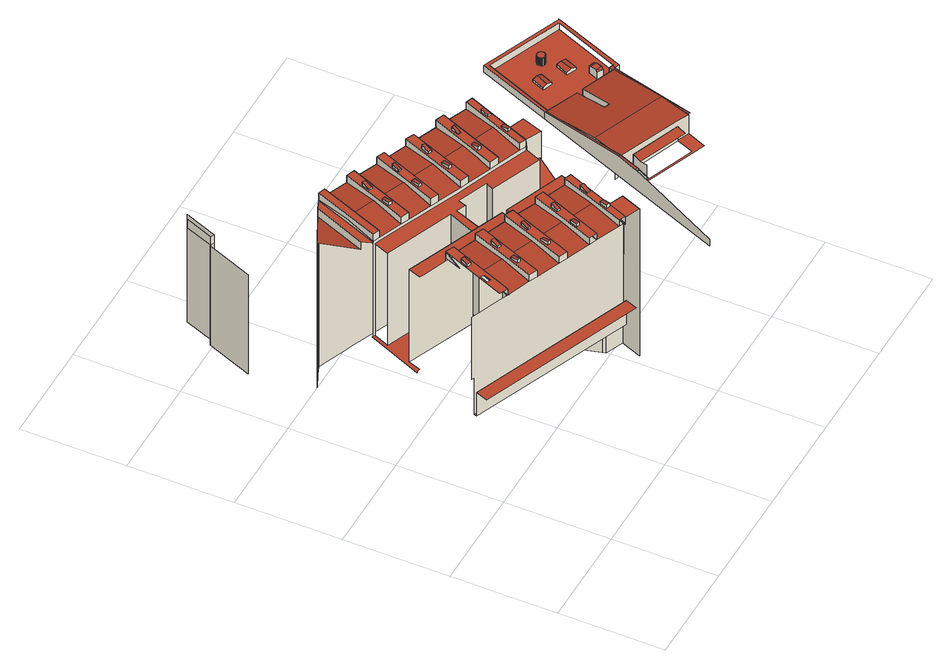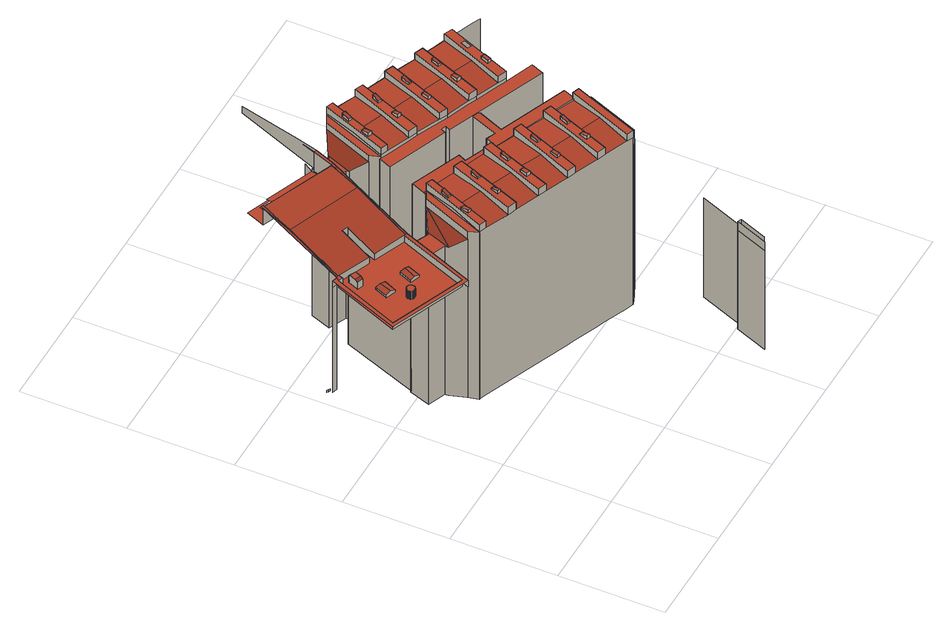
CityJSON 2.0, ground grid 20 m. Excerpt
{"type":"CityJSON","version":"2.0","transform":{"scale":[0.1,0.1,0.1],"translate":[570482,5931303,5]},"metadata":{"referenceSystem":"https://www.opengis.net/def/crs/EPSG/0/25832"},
"CityObjects":{
"building1":{"type":"Building","attributes":{"Grundfläche 2D":"4668.682245","Grundhöhe NN":"5.746"},"children":["building1-1","building1-2","building1-3","building1-4","building1-5","building1-6","building1-7","building1-8","building1-9","building1-10","building1-11","building1-12","building1-13","building1-14","building1-15","building1-16","building1-17","building1-18","building1-19","building1-20","building1-21","building1-22","building1-23","building1-24","building1-25","building1-26","building1-27","building1-28"],"geometry":[{"type":"MultiSurface","lod":"3","boundaries":[[[0,1,2,3]],[[4,5,6,7,8]],[[9,10,11,12],[13,14,15,16],[17,18,19,20]],[[21,22,5,23]],[[24,25,26,12,11,4,7]],[[27,28,29,30,31,32,33,34,35,36,37,38,39,40,41,42,43,44,45,23,5,4,46,47,48,49,50]],[[9,51,52]],[[9,53,51]],[[54,55,6,5,22]],[[24,7,6,55,26,25]],[[56,57,58,59,60,61,62,63,64,65,66]],[[26,53,9,12]],[[34,33,32,31,30,29,28,67,68,39,38,37,36,35]],[[23,69,70,71,21]],[[53,26,55,72,73,74]],[[68,67,2,1]],[[22,21,71,54],[75,76,77,78],[79,80,81,82]],[[83,84,85,86]],[[87,88,45,44]],[[69,23,45,89]],[[90,91,92,93,94]],[[93,95,96,94]],[[97,98,89,45,88]],[[99,100,92,91,83]],[[87,101,97,88],[102,103,104,105],[106,107,108,109]],[[70,55,54,71]],[[110,96,95]],[[110,95,111,112]],[[44,113,114,101,87]],[[99,83,86,115,100]],[[55,70,98,116,117,72]],[[118,59,58,119]],[[120,121,122,123,85,84,124]],[[125,126,57,56,127,128,129,130]],[[131,132,133,134,121,120,124,84]],[[98,70,69,89,135]],[[131,136,137,138]],[[86,85,123,115]],[[139,113,44,43,140]],[[92,141,111,95,93]],[[119,58,57,126]],[[73,72,117,116,142,143,144,145,146,147,148,149,150,151,128,127,152,153,74]],[[132,131,138,154,155,156,134,133]],[[157,158,159,160],[161,162,163,164],[165,166,167,168]],[[122,100,115,123]],[[125,130,169,170]],[[114,98,97,101]],[[136,171,172,173,174]],[[155,154,138,137,175],[176,177,178,179],[180,181,182,183]],[[184,139,140,43,160,159,185,186]],[[187,113,139,184,186,185,114]],[[122,121,134,156]],[[98,114,185,143,142,116]],[[42,41,188,189,190,191]],[[171,192,193,194]],[[137,136,174,173,195,175]],[[62,61,60,196,197,198,199,200,201,202,203,204,205,206,207,208,209,210,211,212,213,192,171,136,131,84,83,91,214]],[[150,215,216,151]],[[190,217,218,219,158,157,42,191]],[[151,216,129,128]],[[170,169,220,221]],[[149,222,215,150]],[[221,220,223,224]],[[118,119,126,125,170,221,224,225,226,227,228,229,206,205,204,203,202,201,200,199,198,197,196]],[[230,231,172,171,194]],[[193,232,230,194],[233,234,235,236,237],[238,239,240,241]],[[189,242,243,244,219,218,217,190]],[[195,156,155,175]],[[219,185,159,158]],[[245,246,247,248,249],[250,251,252,253],[254,255,256,257]],[[242,189,41,246,245,244,243]],[[173,172,258,231,195]],[[259,260,261,262]],[[263,264,192,213,265]],[[213,212,266,267]],[[224,223,268,225]],[[248,269,270,271,249]],[[270,269,261,260,271]],[[193,192,264,272,232]],[[273,274,275,276]],[[277,278,279,280,281,268,223,220,169,130,129,216,215,222,282,283]],[[143,185,219,244,271,260,146,145,144]],[[273,284,285,286]],[[225,268,281,226]],[[262,276,275,259]],[[287,288,263,213,267]],[[289,283,282,222,149,148]],[[245,249,271,244]],[[266,290,287,267],[291,292,293,294],[295,296,297,298]],[[272,231,230,232]],[[274,273,286,299,300,301,302]],[[274,302,303,304]],[[275,274,304,305]],[[260,259,275,305,306,146]],[[147,146,306,307]],[[272,308,264,263,288]],[[309,290,266,212,310]],[[302,301,311,303]],[[312,313,314,315,316,317,141,92,100,122,156,195,231,272,288,309,318,319,320,321,322,323]],[[211,210,324,325]],[[148,147,307,326,283,289]],[[327,310,212,211,328,329]],[[301,300,330,311]],[[331,332,333,334,335,336,337,338]],[[279,339,227,226,281,280]],[[277,283,326,340]],[[211,325,341,318,327,329,328]],[[287,290,309,288]],[[333,332,342,343]],[[344,345,343,342,346,347,348,349]],[[350,351,352,353]],[[278,277,340,354]],[[355,356,319,357,324,210,358]],[[228,227,339,279,278,354,359,229]],[[309,310,327,318]],[[360,361,362,363,364]],[[209,208,365,366]],[[351,367,368,352]],[[341,325,324,357],[369,370,371,372],[373,374,375,376]],[[207,206,229,377]],[[378,379,356,355,358,210,209,380,381]],[[377,382,207]],[[382,377,229,359,383,384]],[[348,385,386,349],[387,362,361,388]],[[380,209,366,389,390,391,320,379,378,381]],[[392,393,360,364]],[[319,318,341,357]],[[343,345,394,395,396,334,333]],[[397,367,351,350,398,399]],[[382,400,401,402,207]],[[384,383,368,367,403]],[[319,356,379,320]],[[391,390,389,366,365,404],[405,406,407,408],[409,410,411,412]],[[403,413,414,384]],[[398,350,353,415]],[[394,345,416,395]],[[388,361,360,393]],[[414,417,384]],[[403,367,397,413]],[[413,397,399,418]],[[404,365,208,419,321]],[[344,349,386,420,421]],[[322,321,419,208,207,402,401]],[[382,384,417,400]],[[422,416,345,344,421,420,423]],[[424,425,418,399,398,415]],[[321,320,391,404]],[[414,413,418,425,426,427]],[[428,417,414,427,429,430]],[[401,431,432,322]],[[431,401,400]],[[400,417,428,432,431]],[[427,426,433,429]],[[426,425,424,433]],[[434,435,423,436]],[[437,438,439,440]],[[441,442,443,444]],[[395,416,422,445,446,447,448,440,439,442,441,396]],[[442,439,438,443]],[[440,448,449,437]],[[435,445,422,423]],[[450,335,334,451]],[[452,441,444,453]],[[435,434,454]],[[448,447,455,449]],[[453,444,443,438,437,449,455,456,457,458,459]],[[445,435,454,446]],[[455,447,460,461,457,456]],[[462,463,464,465,466,451,334,396,441,452,467]],[[468,469,463,454]],[[461,460,447,446,454,463,462]],[[469,470,464,463]],[[458,457,461,462]],[[469,471,472,470]],[[473,474,475,476]],[[474,477,478,475]],[[467,452,453,459]]],"semantics":{"surfaces":[{"type":"RoofSurface"},{"type":"WallSurface"}],"values":[0,0,0,1,1,1,1,1,1,0,0,1,0,1,1,1,0,1,1,0,0,1,1,1,0,1,0,1,1,1,1,1,1,1,0,0,1,0,0,1,1,0,1,0,1,1,1,0,0,1,0,0,1,0,1,1,1,1,1,1,1,1,1,0,1,0,0,1,1,0,1,0,0,0,1,1,1,1,1,0,0,1,1,1,1,1,1,1,0,1,0,1,1,1,1,0,1,1,1,1,1,0,1,1,1,1,1,1,0,1,1,1,1,1,0,1,1,1,0,1,0,0,1,0,1,0,1,0,0,0,1,0,0,0,1,1,1,0,1,1,1,1,1,1,0,1,1,0,1,1,0,1,1,1,0,1,1,0,1,1,1,1,1,0,1,0,0,1,0,1,0,1,1,1,1,1,1]}}]},
"building1-1":{"type":"BuildingInstallation","parents":["building1"],"geometry":[{"type":"MultiSurface","lod":"3","boundaries":[[[479,480,481,482]],[[482,481,14,13]],[[479,482,13,16]],[[480,479,16,15]],[[481,480,15,14]]],"semantics":{"surfaces":[{"type":"RoofSurface"},{"type":"WallSurface"}],"values":[0,1,1,1,1]}}]},
"building1-2":{"type":"BuildingInstallation","parents":["building1"],"geometry":[{"type":"MultiSurface","lod":"3","boundaries":[[[483,484,485,486]],[[486,485,80,79]],[[483,486,79,82]],[[484,483,82,81]],[[485,484,81,80]]],"semantics":{"surfaces":[{"type":"RoofSurface"},{"type":"WallSurface"}],"values":[0,1,1,1,1]}}]},
"building1-3":{"type":"BuildingInstallation","parents":["building1"],"geometry":[{"type":"MultiSurface","lod":"3","boundaries":[[[487,488,489,490]],[[490,489,76,75]],[[487,490,75,78]],[[488,487,78,77]],[[489,488,77,76]]],"semantics":{"surfaces":[{"type":"RoofSurface"},{"type":"WallSurface"}],"values":[0,1,1,1,1]}}]},
"building1-4":{"type":"BuildingInstallation","parents":["building1"],"geometry":[{"type":"MultiSurface","lod":"3","boundaries":[[[491,492,493,494,495,496,497,498,499,500,501,502,503,504,505,506,507,508,509,510,511,512,513,514,515,516,517,518,519,520,521,522,523,524,525,526,527,528,529,530,531,532,533,534,535,536,537,538,539,540,541,542,543,544,545,546,547]],[[548,549,512,511]],[[549,550,513,512]],[[550,551,514,513]],[[551,552,515,514]],[[552,553,516,515]],[[553,554,517,516]],[[555,556,494,493]],[[556,557,495,494]],[[496,495,557,558]],[[558,559,497,496]],[[559,560,498,497]],[[560,561,499,498]],[[561,562,500,499]],[[562,563,501,500]],[[563,564,502,501]],[[564,565,503,502]],[[565,566,504,503]],[[566,567,505,504]],[[567,568,506,505]],[[568,569,507,506]],[[569,570,508,507]],[[570,571,509,508]],[[571,572,510,509]],[[572,548,511,510]],[[573,574,491,547]],[[574,575,492,491]],[[575,555,493,492]],[[554,576,518,517]],[[576,577,519,518]],[[520,519,577,578]],[[578,579,521,520]],[[579,580,522,521]],[[580,581,523,522]],[[581,582,524,523]],[[582,583,525,524]],[[583,584,526,525]],[[584,585,527,526]],[[585,586,528,527]],[[586,587,529,528]],[[587,588,530,529]],[[588,589,531,530]],[[589,590,532,531]],[[590,591,533,532]],[[591,592,534,533]],[[592,593,535,534]],[[593,594,536,535]],[[594,595,537,536]],[[595,596,538,537]],[[596,597,539,538]],[[597,598,540,539]],[[598,599,541,540]],[[599,600,542,541]],[[600,601,543,542]],[[601,602,544,543]],[[602,603,545,544]],[[603,604,546,545]],[[604,573,547,546]]],"semantics":{"surfaces":[{"type":"RoofSurface"},{"type":"WallSurface"}],"values":[0,1,1,1,1,1,1,1,1,1,1,1,1,1,1,1,1,1,1,1,1,1,1,1,1,1,1,1,1,1,1,1,1,1,1,1,1,1,1,1,1,1,1,1,1,1,1,1,1,1,1,1,1,1,1,1,1,1]}}]},
"building1-5":{"type":"BuildingInstallation","parents":["building1"],"geometry":[{"type":"MultiSurface","lod":"3","boundaries":[[[605,606,607,608]],[[608,607,109,108]],[[605,608,108,107]],[[606,605,107,106]],[[607,606,106,109]]],"semantics":{"surfaces":[{"type":"RoofSurface"},{"type":"WallSurface"}],"values":[0,1,1,1,1]}}]},
"building1-6":{"type":"BuildingInstallation","parents":["building1"],"geometry":[{"type":"MultiSurface","lod":"3","boundaries":[[[609,610,611,612]],[[612,611,103,102]],[[609,612,102,105]],[[610,609,105,104]],[[611,610,104,103]]],"semantics":{"surfaces":[{"type":"RoofSurface"},{"type":"WallSurface"}],"values":[0,1,1,1,1]}}]},
"building1-7":{"type":"BuildingInstallation","parents":["building1"],"geometry":[{"type":"MultiSurface","lod":"3","boundaries":[[[613,614,615,616]],[[616,615,180,183]],[[613,616,183,182]],[[614,613,182,181]],[[615,614,181,180]]],"semantics":{"surfaces":[{"type":"RoofSurface"},{"type":"WallSurface"}],"values":[0,1,1,1,1]}}]},
"building1-8":{"type":"BuildingInstallation","parents":["building1"],"geometry":[{"type":"MultiSurface","lod":"3","boundaries":[[[617,618,619,620]],[[620,619,162,161]],[[617,620,161,164]],[[618,617,164,163]],[[619,618,163,162]]],"semantics":{"surfaces":[{"type":"RoofSurface"},{"type":"WallSurface"}],"values":[0,1,1,1,1]}}]},
"building1-9":{"type":"BuildingInstallation","parents":["building1"],"geometry":[{"type":"MultiSurface","lod":"3","boundaries":[[[621,622,623,624]],[[625,626,624,623]],[[623,622,627,625]],[[621,624,626,628]],[[628,627,622,621]]],"semantics":{"surfaces":[{"type":"RoofSurface"},{"type":"WallSurface"}],"values":[0,1,1,1,1]}}]},
"building1-10":{"type":"BuildingInstallation","parents":["building1"],"geometry":[{"type":"MultiSurface","lod":"3","boundaries":[[[629,630,631,632]],[[632,631,179,178]],[[629,632,178,177]],[[630,629,177,176]],[[631,630,176,179]]],"semantics":{"surfaces":[{"type":"RoofSurface"},{"type":"WallSurface"}],"values":[0,1,1,1,1]}}]},
"building1-11":{"type":"BuildingInstallation","parents":["building1"],"geometry":[{"type":"MultiSurface","lod":"3","boundaries":[[[633,634,635,636]],[[636,635,165,168]],[[633,636,168,167]],[[634,633,167,166]],[[635,634,166,165]]],"semantics":{"surfaces":[{"type":"RoofSurface"},{"type":"WallSurface"}],"values":[0,1,1,1,1]}}]},
"building1-12":{"type":"BuildingInstallation","parents":["building1"],"geometry":[{"type":"MultiSurface","lod":"3","boundaries":[[[637,638,639,640]],[[640,639,641,642]],[[637,640,642,643]],[[643,644,638,637]],[[644,641,639,638]]],"semantics":{"surfaces":[{"type":"RoofSurface"},{"type":"WallSurface"}],"values":[0,1,1,1,1]}}]},
"building1-13":{"type":"BuildingInstallation","parents":["building1"],"geometry":[{"type":"MultiSurface","lod":"3","boundaries":[[[645,646,647,648]],[[648,647,240,239]],[[645,648,239,238]],[[646,645,238,241]],[[647,646,241,240]]],"semantics":{"surfaces":[{"type":"RoofSurface"},{"type":"WallSurface"}],"values":[0,1,1,1,1]}}]},
"building1-14":{"type":"BuildingInstallation","parents":["building1"],"geometry":[{"type":"MultiSurface","lod":"3","boundaries":[[[649,650,651,652]],[[652,651,255,254]],[[649,652,254,257]],[[650,649,257,256]],[[651,650,256,255]]],"semantics":{"surfaces":[{"type":"RoofSurface"},{"type":"WallSurface"}],"values":[0,1,1,1,1]}}]},
"building1-15":{"type":"BuildingInstallation","parents":["building1"],"geometry":[{"type":"MultiSurface","lod":"3","boundaries":[[[653,654,655,656]],[[657,655,654]],[[656,655,236,235]],[[653,656,235,234]],[[654,653,234,233]],[[657,654,233,237]],[[655,657,237,236]]],"semantics":{"surfaces":[{"type":"RoofSurface"},{"type":"WallSurface"}],"values":[0,0,1,1,1,1,1]}}]},
"building1-16":{"type":"BuildingInstallation","parents":["building1"],"geometry":[{"type":"MultiSurface","lod":"3","boundaries":[[[658,659,660,661]],[[661,660,250,253]],[[658,661,253,252]],[[659,658,252,251]],[[660,659,251,250]]],"semantics":{"surfaces":[{"type":"RoofSurface"},{"type":"WallSurface"}],"values":[0,1,1,1,1]}}]},
"building1-17":{"type":"BuildingInstallation","parents":["building1"],"geometry":[{"type":"MultiSurface","lod":"3","boundaries":[[[662,663,664,665]],[[665,664,297,296]],[[662,665,296,295]],[[663,662,295,298]],[[664,663,298,297]]],"semantics":{"surfaces":[{"type":"RoofSurface"},{"type":"WallSurface"}],"values":[0,1,1,1,1]}}]},
"building1-18":{"type":"BuildingInstallation","parents":["building1"],"geometry":[{"type":"MultiSurface","lod":"3","boundaries":[[[666,667,668,669]],[[668,667,670,671]],[[669,668,671,672]],[[666,669,672,673]],[[667,666,673,670]]],"semantics":{"surfaces":[{"type":"RoofSurface"},{"type":"WallSurface"}],"values":[0,1,1,1,1]}}]},
"building1-19":{"type":"BuildingInstallation","parents":["building1"],"geometry":[{"type":"MultiSurface","lod":"3","boundaries":[[[674,675,676,677]],[[677,676,292,291]],[[674,677,291,294]],[[675,674,294,293]],[[676,675,293,292]]],"semantics":{"surfaces":[{"type":"RoofSurface"},{"type":"WallSurface"}],"values":[0,1,1,1,1]}}]},
"building1-20":{"type":"BuildingInstallation","parents":["building1"],"geometry":[{"type":"MultiSurface","lod":"3","boundaries":[[[678,339,679,680,289,681]],[[681,289,283,277]],[[678,681,277,278]],[[679,339,279,280]],[[339,678,278,279]],[[680,679,280,282]],[[289,680,282,283]]],"semantics":{"surfaces":[{"type":"RoofSurface"},{"type":"WallSurface"}],"values":[0,1,1,1,1,1,1]}}]},
"building1-21":{"type":"BuildingInstallation","parents":["building1"],"geometry":[{"type":"MultiSurface","lod":"3","boundaries":[[[682,683,684,685]],[[684,375,374,685]],[[682,685,374,373]],[[683,682,373,376]],[[684,683,376,375]]],"semantics":{"surfaces":[{"type":"RoofSurface"},{"type":"WallSurface"}],"values":[0,1,1,1,1]}}]},
"building1-22":{"type":"BuildingInstallation","parents":["building1"],"geometry":[{"type":"MultiSurface","lod":"3","boundaries":[[[686,687,688,689]],[[689,688,371,370]],[[686,689,370,369]],[[687,686,369,372]],[[688,687,372,371]]],"semantics":{"surfaces":[{"type":"RoofSurface"},{"type":"WallSurface"}],"values":[0,1,1,1,1]}}]},
"building1-23":{"type":"BuildingInstallation","parents":["building1"],"geometry":[{"type":"MultiSurface","lod":"3","boundaries":[[[690,691,692,693]],[[693,692,409,412]],[[690,693,412,411]],[[691,690,411,410]],[[692,691,410,409]]],"semantics":{"surfaces":[{"type":"RoofSurface"},{"type":"WallSurface"}],"values":[0,1,1,1,1]}}]},
"building1-24":{"type":"BuildingInstallation","parents":["building1"],"geometry":[{"type":"MultiSurface","lod":"3","boundaries":[[[694,695,696,697]],[[697,696,408,407]],[[694,697,407,406]],[[695,694,406,405]],[[696,695,405,408]]],"semantics":{"surfaces":[{"type":"RoofSurface"},{"type":"WallSurface"}],"values":[0,1,1,1,1]}}]},
"building1-25":{"type":"BuildingInstallation","parents":["building1"],"geometry":[{"type":"MultiSurface","lod":"3","boundaries":[[[698,699,700,701]],[[702,699,698,703]],[[704,705,701,700]],[[701,705,706,703,698]],[[706,707,702,703]],[[702,707,704,700,699]]],"semantics":{"surfaces":[{"type":"RoofSurface"},{"type":"WallSurface"}],"values":[0,0,1,1,1,1]}}]},
"building1-26":{"type":"BuildingInstallation","parents":["building1"],"geometry":[{"type":"MultiSurface","lod":"3","boundaries":[[[708,709,710,711]],[[712,713,714]],[[715,713,712]],[[713,715,710,709]],[[716,717,708,711]],[[709,708,717,718,714,713]],[[718,719,712,714]],[[715,712,719,716,711,710]]],"semantics":{"surfaces":[{"type":"RoofSurface"},{"type":"WallSurface"}],"values":[0,0,0,0,1,1,1,1]}}]},
"building1-27":{"type":"BuildingInstallation","parents":["building1"],"geometry":[{"type":"MultiSurface","lod":"3","boundaries":[[[720,721,722,723]],[[724,720,723,725]],[[722,726,727,725,723]],[[724,725,727,728]],[[728,729,721,720,724]],[[729,726,722,721]]],"semantics":{"surfaces":[{"type":"RoofSurface"},{"type":"WallSurface"}],"values":[0,0,1,1,1,1]}}]},
"building1-28":{"type":"BuildingInstallation","parents":["building1"],"geometry":[{"type":"MultiSurface","lod":"3","boundaries":[[[730,731,732,733,734,735,736,737,738,739,740,741,742,743,744,745,746,747,748,749,750,751,752,753,754,755,756,757,758,759,760,761,762,763,764,765,766,767,768,769,770,771,772,773,774,775]],[[774,773,776,777]],[[775,774,777,778]],[[730,775,778,779]],[[731,730,779,780]],[[732,731,780,781]],[[733,732,781,782]],[[734,733,782,783]],[[735,734,783,784]],[[736,735,784,785]],[[737,736,785,786]],[[738,737,786,787]],[[739,738,787,788]],[[740,739,788,789]],[[741,740,789,790]],[[742,741,790,791]],[[743,742,791,792]],[[744,743,792,793]],[[745,744,793,794]],[[746,745,794,795]],[[747,746,795,796]],[[748,747,796,797]],[[749,748,797,798]],[[750,749,798,799]],[[751,750,799,800]],[[752,751,800,801]],[[753,752,801,802]],[[754,753,802,803]],[[755,754,803,804]],[[756,755,804,805]],[[757,756,805,806]],[[758,757,806,807]],[[759,758,807,808]],[[760,759,808,809]],[[761,760,809,810]],[[762,761,810,811]],[[763,762,811,812]],[[764,763,812,813]],[[765,764,813,814]],[[766,765,814,815]],[[767,766,815,816]],[[768,767,816,817]],[[769,768,817,818]],[[770,769,818,819]],[[771,770,819,820]],[[772,771,820,821]],[[773,772,821,776]]],"semantics":{"surfaces":[{"type":"RoofSurface"},{"type":"WallSurface"}],"values":[0,1,1,1,1,1,1,1,1,1,1,1,1,1,1,1,1,1,1,1,1,1,1,1,1,1,1,1,1,1,1,1,1,1,1,1,1,1,1,1,1,1,1,1,1,1,1]}}]},
"building2":{"type":"Building","attributes":{"Grundfläche 2D":"7410.636134","Grundhöhe NN":"5.742"},"geometry":[{"type":"MultiSurface","lod":"3","boundaries":[[[822,823,824,825]],[[826,822,825,827]],[[826,828,829,830]],[[828,826,827,831]],[[830,832,833,826]],[[828,834,835,829]],[[834,828,831,836]]],"semantics":{"surfaces":[{"type":"WallSurface"}],"values":[0,0,0,0,0,0,0]}}]}
},
"vertices":[
[317,111,221],[326,134,221],[17,258,221],[8,235,221],[89,236,391],[135,219,391],[160,282,395],[115,300,395],[101,265,393],[124,369,406],[73,243,406],[89,236,406],[140,362,406],[107,320,406],[114,335,406],[120,332,406],[114,317,406],[95,271,406],[89,274,406],[95,289,406],[101,286,406],[151,212,406],[135,219,406],[151,212,391],[127,329,393],[129,334,393],[140,362,391],[19,264,249],[19,264,166],[28,261,166],[73,243,166],[89,236,166],[135,219,166],[151,212,166],[196,194,166],[213,187,166],[259,169,166],[275,163,166],[320,144,166],[329,141,166],[329,141,391],[320,144,391],[275,163,391],[259,169,391],[213,187,391],[196,194,391],[73,243,391],[28,261,391],[15,266,391],[15,266,387],[15,266,249],[111,337,393],[110,336,393],[124,369,391],[185,344,406],[185,344,391],[79,414,172],[209,361,172],[230,412,172],[99,464,172],[111,493,172],[108,495,172],[107,495,172],[105,496,172],[61,390,172],[66,392,172],[70,390,172],[17,258,166],[326,134,166],[176,275,395],[201,337,391],[201,337,406],[185,344,384],[140,362,384],[124,369,384],[182,307,406],[176,292,406],[170,295,406],[175,310,406],[163,262,406],[157,247,406],[152,249,406],[157,264,406],[107,495,390],[120,490,390],[120,490,406],[107,495,406],[213,187,406],[196,194,406],[221,257,395],[105,496,388],[107,495,388],[157,621,388],[139,614,388],[99,514,388],[139,614,370],[99,514,370],[247,320,406],[247,320,391],[132,558,396],[157,621,390],[263,313,406],[237,285,406],[242,283,406],[237,268,406],[231,270,406],[224,237,406],[219,222,406],[213,224,406],[219,240,406],[111,601,338],[139,614,7],[111,601,7],[238,250,395],[263,313,391],[157,621,406],[247,320,384],[201,337,384],[99,464,382],[230,412,382],[142,546,396],[145,553,396],[170,616,390],[170,616,406],[140,542,395],[223,356,382],[209,361,382],[79,414,384],[271,337,384],[271,337,172],[223,356,172],[165,472,390],[171,486,391],[178,504,393],[190,535,396],[240,304,392],[181,466,390],[181,466,406],[165,472,406],[284,232,395],[270,198,393],[157,621,7],[263,313,384],[308,294,384],[325,288,384],[370,270,384],[383,265,384],[386,264,384],[395,288,384],[280,333,384],[276,324,384],[267,327,384],[70,390,384],[78,387,384],[178,504,406],[215,598,406],[215,598,390],[275,163,406],[325,288,406],[308,294,406],[259,169,406],[280,198,406],[274,200,406],[280,215,406],[286,212,406],[304,257,406],[299,243,406],[293,246,406],[298,259,406],[243,407,172],[243,407,382],[226,447,390],[252,510,396],[206,529,396],[190,490,392],[231,592,406],[205,564,406],[211,561,406],[206,546,406],[200,549,406],[187,500,406],[181,503,406],[187,518,406],[193,516,406],[297,266,393],[308,294,391],[299,271,393],[254,291,393],[331,170,393],[345,207,395],[300,225,395],[288,195,393],[242,441,390],[242,441,406],[226,447,406],[231,592,390],[111,493,382],[120,490,382],[165,472,382],[181,466,382],[226,447,382],[242,441,382],[288,422,382],[304,416,382],[350,398,382],[367,392,382],[424,369,382],[424,369,388],[424,369,390],[412,374,390],[367,392,390],[350,398,390],[304,416,390],[288,422,390],[107,495,183],[276,324,172],[267,327,172],[312,256,393],[319,274,392],[325,288,391],[261,400,172],[261,400,382],[280,333,172],[266,415,172],[266,415,382],[324,392,382],[317,377,382],[414,338,382],[414,339,382],[426,368,382],[277,573,406],[277,573,390],[293,567,406],[261,525,406],[267,539,406],[273,537,406],[267,522,406],[261,524,406],[255,491,406],[249,476,406],[243,478,406],[249,494,406],[348,214,395],[350,217,395],[370,270,391],[370,270,406],[320,144,406],[329,141,406],[333,139,406],[383,265,406],[360,236,406],[366,233,406],[360,218,406],[354,220,406],[342,173,406],[336,175,406],[342,190,406],[348,188,406],[268,552,392],[389,245,387],[383,265,387],[333,139,387],[350,148,387],[313,486,396],[268,504,396],[295,439,391],[304,416,406],[288,422,406],[324,392,172],[333,139,391],[358,202,395],[383,265,391],[293,567,390],[379,165,344],[398,213,344],[389,245,372],[350,148,372],[416,338,172],[414,339,172],[414,338,172],[411,340,172],[317,377,172],[391,290,172],[395,288,172],[379,165,268],[384,169,280],[384,169,344],[338,549,406],[338,549,390],[395,288,183],[354,542,406],[335,512,406],[329,497,406],[322,500,406],[329,515,406],[316,467,406],[310,451,406],[304,453,406],[310,469,406],[417,156,344],[418,155,344],[433,194,344],[400,208,344],[400,208,7],[398,213,7],[389,245,7],[383,265,7],[386,264,7],[287,551,391],[354,542,390],[329,479,396],[433,194,7],[338,549,7],[293,567,7],[277,573,7],[231,592,7],[215,598,7],[170,616,7],[400,524,390],[417,518,390],[462,499,390],[475,494,390],[475,494,7],[462,499,7],[367,392,406],[350,398,406],[395,288,7],[375,461,396],[360,422,392],[362,427,393],[418,155,7],[419,125,402],[438,173,410],[454,212,410],[523,383,380],[523,383,365],[370,1,365],[370,1,378],[370,1,380],[414,338,183],[416,338,7],[400,524,407],[443,171,410],[458,210,410],[458,210,408],[468,236,406],[432,145,406],[443,171,408],[443,171,365],[458,210,365],[453,239,186],[415,257,186],[415,257,7],[453,239,7],[414,339,7],[381,428,394],[392,454,396],[417,518,407],[380,424,393],[426,368,7],[479,197,399],[479,197,365],[466,165,365],[466,165,399],[473,181,395],[424,369,406],[412,374,406],[471,395,283],[471,395,7],[390,490,407],[396,488,407],[390,473,407],[385,475,407],[372,427,406],[367,429,406],[372,444,407],[378,442,407],[426,368,388],[434,430,396],[437,436,396],[431,422,395],[432,423,395],[442,378,388],[442,378,7],[442,378,370],[582,116,365],[597,153,365],[561,129,365],[573,161,365],[431,422,406],[432,423,406],[462,499,406],[567,144,395],[573,161,399],[482,270,400],[519,364,383],[526,382,380],[473,397,284],[509,385,287],[477,399,287],[481,475,388],[475,494,389],[449,431,388],[471,395,347],[475,494,406],[447,451,406],[452,466,406],[458,464,406],[453,448,406],[434,420,406],[440,418,406],[434,403,406],[428,405,406],[473,397,346],[490,444,346],[509,385,7],[482,270,403],[481,475,370],[477,399,346],[449,431,396],[597,153,408],[574,163,408],[622,215,403],[607,179,406],[511,384,7],[511,384,346],[525,424,346],[491,437,346],[481,475,7],[491,437,7],[490,444,7],[476,494,389],[476,494,7],[525,424,7],[601,152,410],[622,215,400],[597,153,410],[577,289,365],[566,294,365],[566,294,393],[577,289,393],[529,381,380],[590,356,379],[590,356,365],[529,381,365],[660,310,383],[666,326,380],[664,327,380],[602,352,379],[602,352,365],[579,524,365],[579,524,380],[583,515,380],[583,515,365],[670,324,380],[664,327,365],[665,329,365],[667,335,365],[676,332,365],[727,458,365],[665,329,380],[667,335,380],[676,332,380],[671,326,380],[680,323,380],[735,462,380],[733,462,380],[727,458,380],[670,324,365],[671,326,365],[680,323,365],[671,326,124],[680,323,124],[679,318,124],[682,316,124],[682,316,129],[679,318,129],[685,314,124],[685,314,129],
[114,317,411],[120,332,413],[114,335,413],[107,320,411],
[157,264,410],[152,249,413],[157,247,413],[163,262,410],
[175,310,414],[170,295,410],[176,292,410],[182,307,414],
[145,415,247],[146,415,247],[147,416,247],[148,417,247],[148,418,247],[149,419,247],[149,420,247],[149,421,247],[149,422,247],[149,423,247],[149,424,247],[149,425,247],[149,426,247],[148,427,247],[148,428,247],[147,428,247],[147,429,247],[146,429,247],[145,430,247],[145,431,247],[144,431,247],[143,431,247],[142,431,247],[141,432,247],[139,431,247],[138,431,247],[137,431,247],[136,431,247],[136,430,247],[135,430,247],[134,429,247],[133,428,247],[133,427,247],[132,427,247],[132,426,247],[132,425,247],[131,424,247],[131,423,247],[131,422,247],[131,421,247],[132,420,247],[132,419,247],[132,418,247],[133,417,247],[134,416,247],[135,415,247],[136,415,247],[136,414,247],[137,414,247],[138,414,247],[139,414,247],[139,413,247],[140,413,247],[141,413,247],[142,414,247],[143,414,247],[144,414,247],[144,431,172],[143,431,172],[142,431,172],[141,432,172],[139,431,172],[138,431,172],[137,431,172],[147,416,172],[148,417,172],[148,418,172],[149,419,172],[149,420,172],[149,421,172],[149,422,172],[149,423,172],[149,424,172],[149,425,172],[149,426,172],[148,427,172],[148,428,172],[147,428,172],[147,429,172],[146,429,172],[145,430,172],[145,431,172],[144,414,172],[145,415,172],[146,415,172],[136,431,172],[136,430,172],[135,430,172],[134,429,172],[133,428,172],[133,427,172],[132,427,172],[132,426,172],[132,425,172],[131,424,172],[131,423,172],[131,422,172],[131,421,172],[132,420,172],[132,419,172],[132,418,172],[133,417,172],[134,416,172],[135,415,172],[136,415,172],[136,414,172],[137,414,172],[138,414,172],[139,414,172],[139,413,172],[140,413,172],[141,413,172],[142,414,172],[143,414,172],
[219,222,413],[224,237,409],[219,240,409],[213,224,413],
[231,270,410],[237,268,410],[242,283,413],[237,285,413],
[187,518,410],[181,503,413],[187,500,413],[193,516,410],
[286,212,410],[280,215,410],[274,200,413],[280,198,413],
[252,377,176],[255,387,176],[246,390,176],[242,381,176],[246,390,172],[242,381,172],[255,387,172],[252,377,172],
[211,561,414],[205,564,414],[200,549,409],[206,546,409],
[293,246,409],[299,243,409],[304,257,414],[298,259,414],
[272,369,176],[275,378,176],[266,381,176],[263,372,176],[266,381,172],[263,372,172],[272,369,172],[275,378,172],
[255,491,410],[249,494,410],[243,478,412],[249,476,412],
[348,188,411],[342,190,411],[336,175,414],[342,173,414],
[267,539,413],[261,525,410],[267,522,409],[273,537,412],[261,524,410],
[360,218,409],[366,233,414],[360,236,414],[354,220,409],
[316,467,410],[310,469,410],[304,453,413],[310,451,413],
[376,331,187],[379,341,187],[365,346,187],[362,336,187],[379,341,172],[365,346,172],[362,336,172],[376,331,172],
[329,515,414],[322,500,410],[329,497,410],[335,512,414],
[414,339,183],[411,340,183],[391,290,183],[416,338,183],
[372,427,414],[378,442,410],[372,444,410],[367,429,414],
[390,490,414],[385,475,409],[390,473,409],[396,488,414],
[434,403,413],[440,418,409],[434,420,409],[428,405,413],
[452,466,412],[447,451,409],[453,448,409],[458,464,412],
[603,437,373],[593,413,373],[602,409,370],[612,434,370],[584,416,370],[594,441,370],[602,409,365],[612,434,365],[594,441,365],[584,416,365],
[655,366,381],[653,361,384],[664,357,384],[666,362,381],[658,342,381],[648,350,384],[647,347,381],[660,345,384],[666,362,365],[655,366,365],[647,347,365],[658,342,365],
[644,393,373],[653,389,370],[663,414,370],[653,417,373],[634,397,370],[644,421,370],[663,414,365],[644,421,365],[634,397,365],[653,389,365],
[647,443,383],[647,444,383],[648,445,383],[649,446,383],[649,447,383],[649,448,383],[649,449,383],[649,450,383],[649,451,383],[648,452,383],[648,453,383],[647,454,383],[646,455,383],[645,455,383],[644,456,383],[643,456,383],[642,456,383],[641,456,383],[640,456,383],[639,456,383],[638,456,383],[637,455,383],[636,454,383],[635,454,383],[635,453,383],[634,452,383],[634,451,383],[634,450,383],[634,449,383],[634,448,383],[634,447,383],[634,446,383],[635,445,383],[635,444,383],[636,444,383],[636,443,383],[637,442,383],[638,442,383],[639,441,383],[640,441,383],[641,441,383],[642,441,383],[643,441,383],[644,442,383],[645,442,383],[646,443,383],[644,442,365],[645,442,365],[646,443,365],[647,443,365],[647,444,365],[648,445,365],[649,446,365],[649,447,365],[649,448,365],[649,449,365],[649,450,365],[649,451,365],[648,452,365],[648,453,365],[647,454,365],[646,455,365],[645,455,365],[644,456,365],[643,456,365],[642,456,365],[641,456,365],[640,456,365],[639,456,365],[638,456,365],[637,455,365],[636,454,365],[635,454,365],[635,453,365],[634,452,365],[634,451,365],[634,450,365],[634,449,365],[634,448,365],[634,447,365],[634,446,365],[635,445,365],[635,444,365],[636,444,365],[636,443,365],[637,442,365],[638,442,365],[639,441,365],[640,441,365],[641,441,365],[642,441,365],[643,441,365],
[124,806,234],[89,718,234],[89,718,7],[124,806,7],[126,806,234],[126,806,7],[133,803,234],[133,803,253],[126,806,253],[133,803,7],[146,859,253],[146,859,234],[157,865,234],[157,865,253],[157,865,7]
]}
